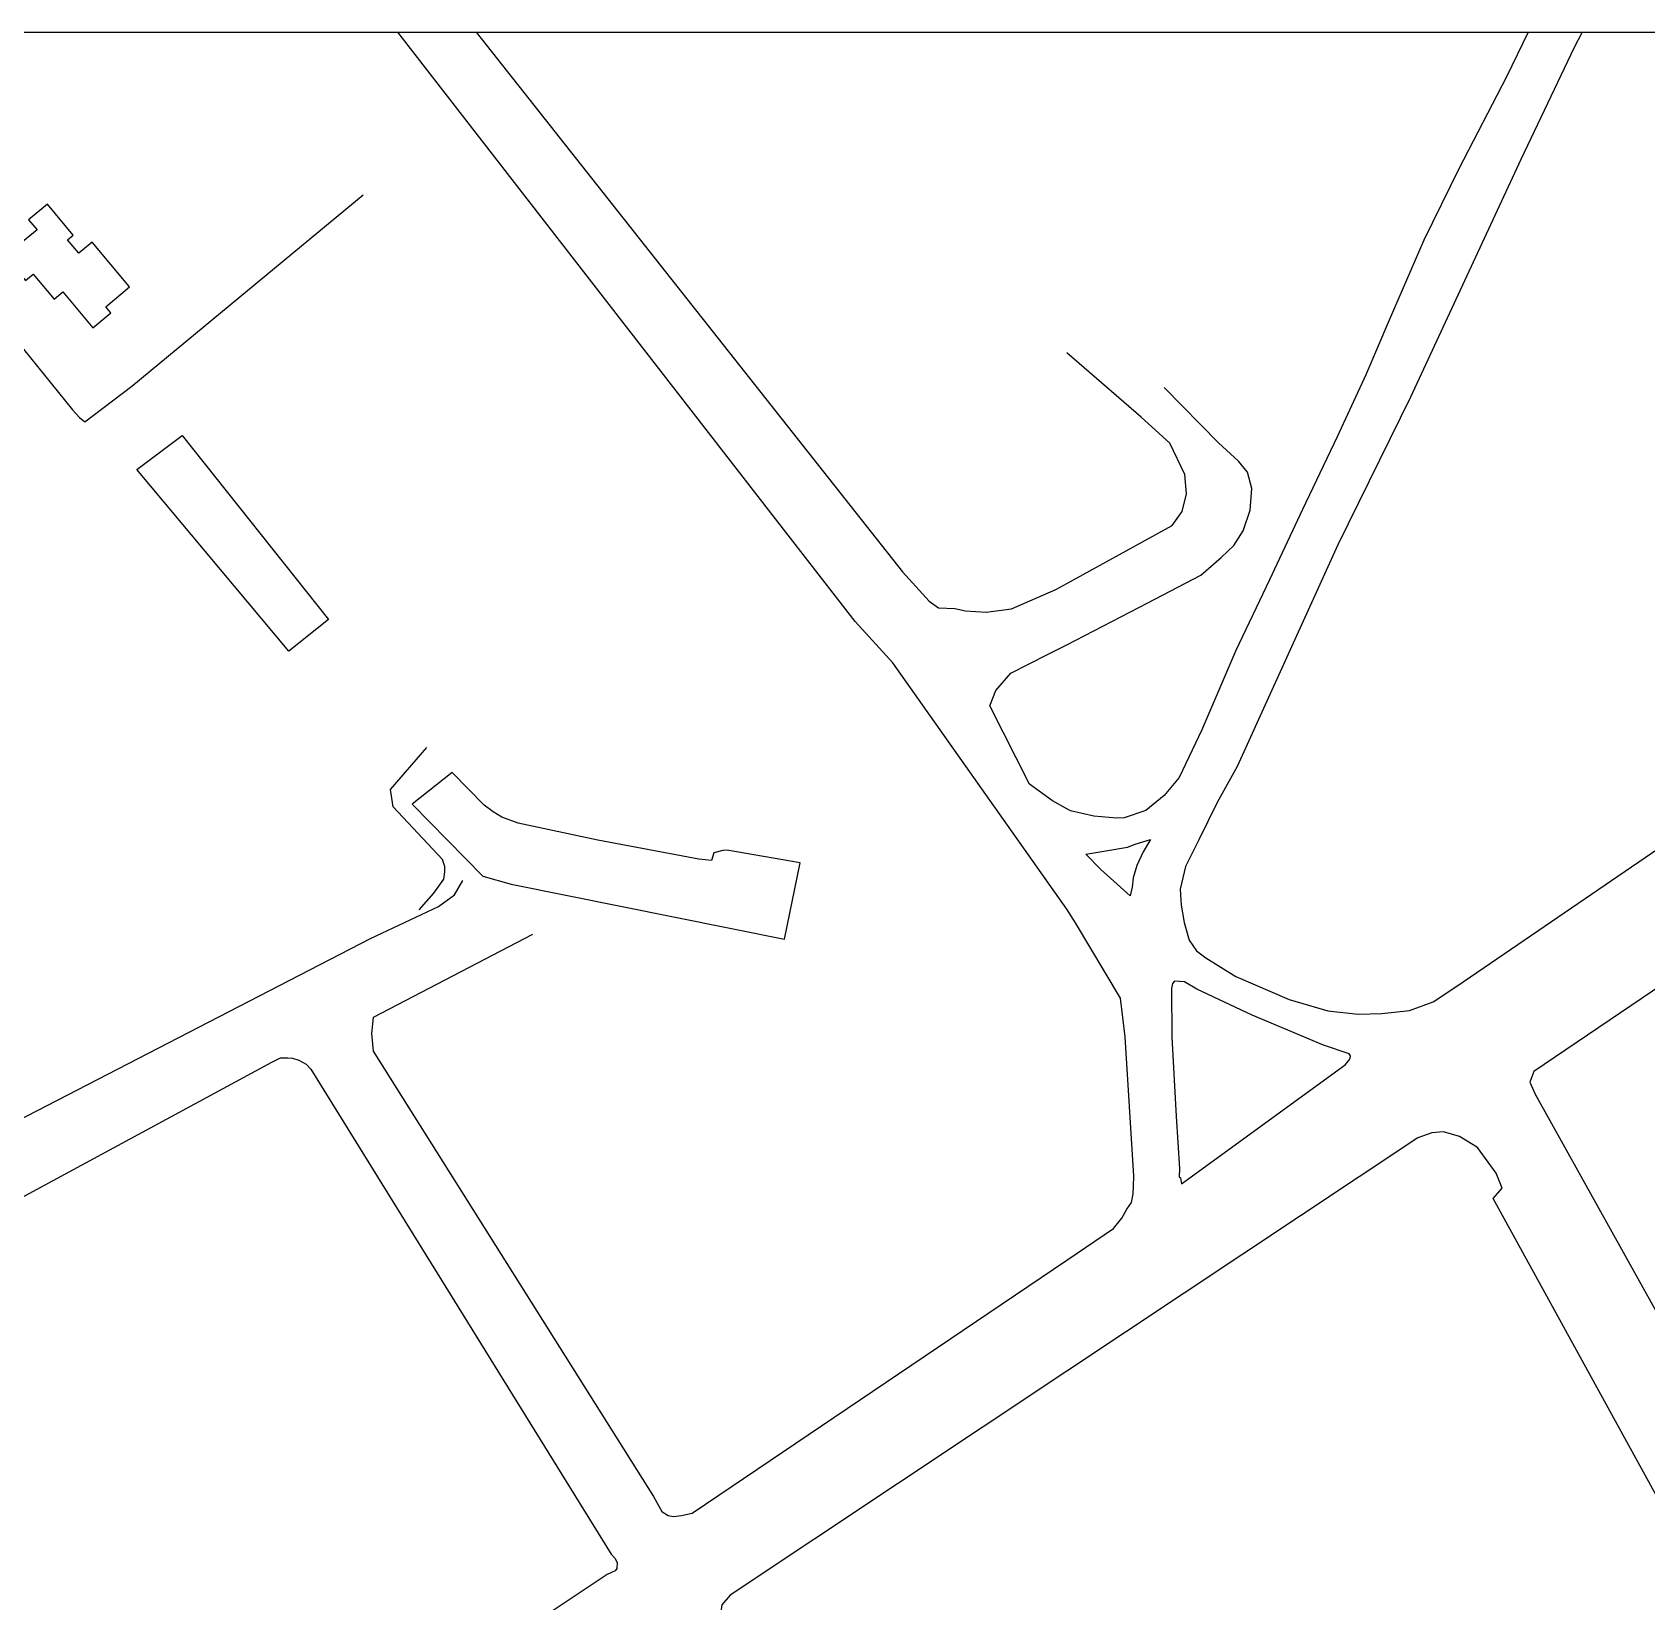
# Model space of a CAD drawing. Header units: inches. Extents: x 26685 to 27287, y 293461 to 293983.
# Drawn here: x 26929.3 to 27108, y 293809.2 to 293982.9 of the extents above; entities that cross this region are included whole.
import ezdxf

# ---------------------------------------------------------------- set-up
doc = ezdxf.new("R2010")
doc.units = ezdxf.units.IN
doc.header["$MEASUREMENT"] = 0
doc.layers.add('MEIO FIO', color=251, linetype='Continuous')

msp = doc.modelspace()

# ---------------------------------------------------------------- linework, layer by layer
msp.add_lwpolyline([(26686.98, 293982.89), (27283.57, 293982.89), (27283.57, 293461.47), (26686.98, 293461.47)], close=True)
at = {"layer": 'MEIO FIO'}
for points in [[(27043.82, 293885.84), (27024.55, 293913.09), (27020.41, 293917.68), (26969.77, 293982.89)], [(26978.45, 293982.89), (27025.62, 293923.17), (27028.6, 293919.94), (27029.62, 293919.18), (27031.42, 293919.13), (27032.61, 293918.85), (27034.91, 293918.72), (27037.68, 293919.08), (27042.59, 293921.21), (27043.82, 293921.89)], [(27094.88, 293982.89), (27092.48, 293977.96), (27087.21, 293967.77), (27083.34, 293959.87), (27079.49, 293951.03), (27076.91, 293944.96), (27073.73, 293938.1), (27069.89, 293930.09), (27066.26, 293922.3), (27062.54, 293914.48), (27058.77, 293905.69), (27056.26, 293900.42), (27054.61, 293898.41), (27052.58, 293896.76), (27050.15, 293895.93), (27049.36, 293895.9), (27046.81, 293896.13), (27044.23, 293896.73), (27043.82, 293896.96)], [(27100.85, 293982.89), (27099.97, 293981.2), (27094.05, 293968.8), (27081.84, 293942.52), (27073.82, 293926.17), (27062.69, 293901.62), (27060.46, 293897.66), (27058.43, 293893.5), (27056.96, 293890.57), (27056.35, 293888.07), (27056.47, 293886.27), (27056.81, 293884.35), (27057.37, 293882.42), (27058.16, 293881.22), (27059.19, 293880.44), (27062.54, 293878.39), (27068.44, 293875.83), (27072.72, 293874.6), (27076.05, 293874.22), (27078.68, 293874.3), (27081.75, 293874.63), (27084.37, 293875.59), (27086.97, 293877.31)], [(27086.97, 293877.31), (27232.19, 293976.53), (27241.36, 293982.89)], [(26919.19, 293959.17), (26919.78, 293958.36), (26933.78, 293941.09), (26934.56, 293940.27), (26935.14, 293939.77), (26940.33, 293943.72), (26965.94, 293964.9)], [(27043.82, 293921.89), (27055.47, 293928.31), (27056.57, 293929.85), (27057.07, 293931.8), (27056.89, 293933.94), (27055.24, 293937.4), (27052.04, 293940.29), (27043.82, 293947.42)], [(27043.82, 293915.11), (27052.79, 293919.76), (27058.66, 293922.81), (27060.89, 293924.76), (27062.29, 293926.09), (27063.34, 293927.72), (27064.13, 293929.98), (27064.29, 293932.4), (27063.81, 293934.2), (27062.83, 293935.42), (27060.6, 293937.45), (27054.58, 293943.56)], [(27043.82, 293896.96), (27042.24, 293897.84), (27039.7, 293899.69), (27035.3, 293908.33), (27035.95, 293910.05), (27037.61, 293911.97), (27041.7, 293914.01), (27043.82, 293915.11)], [(26972.14, 293885.76), (26973.77, 293887.62), (26974.89, 293889.16), (26974.99, 293889.97), (26975, 293890.56), (26974.72, 293891.34), (26969.25, 293897.17), (26968.96, 293899.1), (26972.98, 293903.72)], [(26915.31, 293856.02), (26966.74, 293882.6), (26974.3, 293886.12), (26976.06, 293887.44), (26976.98, 293889)], [(27043.82, 293847), (27048.97, 293850.48), (27049.9, 293851.63), (27050.48, 293852.62), (27050.99, 293853.39), (27051.17, 293854.34), (27051.2, 293855.2), (27051.23, 293856.29), (27050.26, 293871.72), (27049.78, 293875.99), (27044.79, 293884.33), (27043.82, 293885.84)], [(26984.67, 293883.05), (26967.04, 293873.86), (26966.88, 293872.09), (26967.07, 293870.13), (26998.08, 293820.84), (26999.01, 293819.17), (26999.7, 293818.72), (27000.29, 293818.63), (27001.18, 293818.75), (27002.34, 293818.98), (27043.82, 293847)], [(26885.93, 293831.08), (26955.83, 293868.91), (26956.81, 293869.38), (26957.6, 293869.38), (26958.11, 293869.35), (26958.84, 293869.13), (26959.64, 293868.67), (26960.17, 293868.12), (26993.41, 293814.47), (26993.78, 293814.02), (26994.04, 293813.53), (26994.01, 293812.85), (26993.83, 293812.6), (26992.94, 293812.2)], [(27137.2, 293769.76), (27091.01, 293853.83), (27091.99, 293854.95), (27091.33, 293856.62), (27089.26, 293859.47), (27087.29, 293860.68), (27085.5, 293861.19), (27084.23, 293861.09), (27082.66, 293860.54), (27043.82, 293834.7)], [(27043.82, 293834.7), (27006.58, 293809.91), (27005.64, 293808.85), (27005.44, 293807.53), (27005.8, 293805.87), (27008.16, 293802.28)], [(26992.94, 293812.2), (26948.34, 293782.46), (26935.64, 293773.46), (26934.06, 293772.27), (26933, 293771.94), (26931.59, 293771.71), (26929.34, 293772.74), (26895.7, 293813.66), (26883.9, 293827.2), (26883.77, 293828.59), (26885.93, 293831.08)]]:
    msp.add_lwpolyline(points, dxfattribs=at)
for points, elevation in [([(26940.09, 293954.7), (26935.96, 293959.67), (26934.48, 293958.43), (26933.24, 293959.93), (26933.85, 293960.42), (26931, 293963.87), (26928.92, 293962.14), (26929.85, 293961.02), (26928.26, 293959.7), (26926.21, 293962.18), (26924.29, 293960.58), (26928.59, 293955.4), (26929.44, 293956.12), (26931.74, 293953.34), (26932.72, 293954.15), (26936.01, 293950.18), (26938.02, 293951.85), (26937.46, 293952.52)], 16.05), ([(26957.72, 293914.39), (26940.91, 293934.5), (26945.91, 293938.26), (26962.11, 293917.9)], 4.4), ([(26971.36, 293897.46), (26979.19, 293889.5), (26982.33, 293888.61), (27012.57, 293882.52), (27014.31, 293890.98), (27006.2, 293892.37), (27005.74, 293892.34), (27004.74, 293892.09), (27004.5, 293891.24), (27003.09, 293891.39), (26991.91, 293893.47), (26983.11, 293895.36), (26981.29, 293896.02), (26980.34, 293896.6), (26979.32, 293897.35), (26975.78, 293900.98)], 3.6)]:
    msp.add_lwpolyline(points, close=True, dxfattribs=dict(at, elevation=elevation))
for points in [[(27190.81, 293875.64), (27170.95, 293912.99), (27169.96, 293914.05), (27169.26, 293914.44), (27168.32, 293914.47), (27166.97, 293915.03), (27164.83, 293914.8), (27095.52, 293867.87), (27095.05, 293866.69), (27095.67, 293865.37), (27112.27, 293835.55), (27113.58, 293833.84), (27115.33, 293833.09), (27118.63, 293833.13), (27162.54, 293854.95), (27191.39, 293868.2), (27192.01, 293869.05), (27192.04, 293869.91), (27192.04, 293870.33), (27191.96, 293871.52)], [(27045.93, 293891.92), (27048.14, 293892.31), (27050.54, 293892.71), (27051.38, 293893.04), (27053.07, 293893.54), (27052.27, 293892.17), (27051.56, 293890.68), (27051.15, 293889.31), (27051.05, 293888.29), (27050.82, 293887.33), (27047.58, 293890.22)], [(27056.52, 293855.45), (27074.63, 293868.61), (27075.03, 293869.09), (27075.19, 293869.36), (27075.23, 293869.62), (27075.07, 293869.81), (27072.21, 293870.79), (27064.33, 293874.09), (27058.22, 293876.98), (27056.86, 293877.79), (27056.3, 293877.83), (27055.74, 293877.86), (27055.52, 293877.61), (27055.42, 293877.05), (27055.45, 293871.68), (27055.93, 293862.89), (27056.3, 293857.12), (27056.26, 293856.2), (27056.41, 293856.09)]]:
    msp.add_lwpolyline(points, close=True, dxfattribs=at)

doc.saveas('drawing.dxf')
